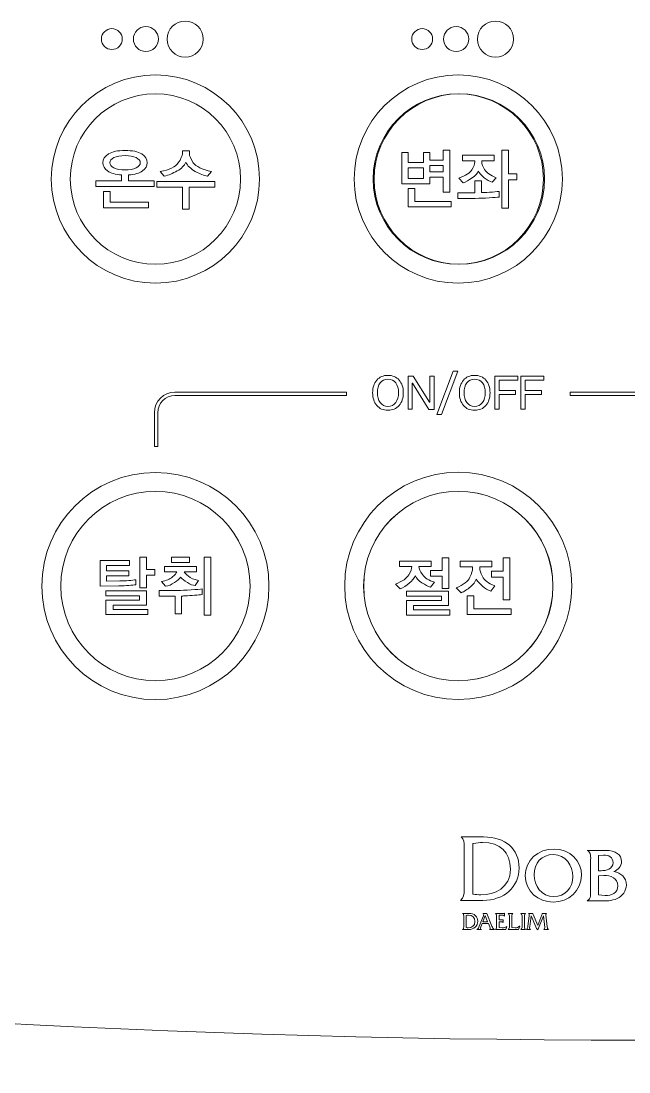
# Model space of a CAD drawing. Header units: millimetres. Extents: x -8699 to 14519, y -2727 to 7848.
# Drawn here: x 1441.8 to 1474, y -1086.7 to -1031.2 of the extents above; entities that cross this region are included whole.
import ezdxf

# ---------------------------------------------------------------- set-up
doc = ezdxf.new("R2010")
doc.units = ezdxf.units.MM
doc.layers.add('레이어 1', color=7, linetype='Continuous')

msp = doc.modelspace()

# ---------------------------------------------------------------- linework, layer by layer
at = {"layer": '레이어 1', "lineweight": 9}
for p, q in [((1448.113, -1061.143), (1448.113, -1059.522)), ((1448.113, -1059.522), (1448.462, -1059.522)), ((1448.462, -1059.522), (1448.462, -1060.183)), ((1449.772, -1059.812), (1449.772, -1059.533)), ((1449.772, -1059.533), (1450.725, -1059.533)), ((1450.725, -1059.812), (1449.772, -1059.812)), ((1450.725, -1059.533), (1450.725, -1059.812)), ((1451.508, -1062.596), (1451.508, -1059.522)), ((1451.508, -1059.522), (1451.857, -1059.522)), ((1451.857, -1059.522), (1451.857, -1062.596)), ((1464.086, -1060.241), (1464.086, -1059.556)), ((1464.086, -1059.556), (1464.436, -1059.556)), ((1464.436, -1059.556), (1464.436, -1061.18)), ((1467.299, -1060.268), (1467.299, -1059.556)), ((1467.299, -1059.556), (1467.649, -1059.556)), ((1467.649, -1059.556), (1467.649, -1061.78)), ((1448.462, -1060.183), (1448.902, -1060.183)), ((1448.902, -1060.183), (1448.902, -1060.476)), ((1463.468, -1060.53), (1463.468, -1060.241)), ((1463.468, -1060.241), (1464.086, -1060.241)), ((1466.681, -1060.579), (1466.681, -1060.268)), ((1466.681, -1060.268), (1467.299, -1060.268)), ((1448.462, -1060.476), (1448.462, -1061.143)), ((1448.902, -1060.476), (1448.462, -1060.476)), ((1464.086, -1060.53), (1463.468, -1060.53)), ((1464.086, -1061.18), (1464.086, -1060.53)), ((1467.299, -1060.579), (1466.681, -1060.579)), ((1467.299, -1061.78), (1467.299, -1060.579)), ((1446.311, -1061.576), (1446.311, -1061.307)), ((1446.311, -1061.307), (1448.462, -1061.307)), ((1448.462, -1061.143), (1448.113, -1061.143)), ((1448.462, -1061.307), (1448.462, -1062.068)), ((1462.197, -1061.595), (1462.197, -1061.316)), ((1462.197, -1061.316), (1464.421, -1061.316)), ((1464.436, -1061.18), (1464.086, -1061.18)), ((1464.421, -1061.316), (1464.421, -1062.088)), ((1448.089, -1061.576), (1446.311, -1061.576)), ((1446.318, -1062.561), (1446.318, -1061.806)), ((1446.318, -1061.806), (1448.089, -1061.806)), ((1448.089, -1061.806), (1448.089, -1061.576)), ((1464.037, -1061.595), (1462.197, -1061.595)), ((1462.197, -1062.594), (1462.197, -1061.822)), ((1462.197, -1061.822), (1464.037, -1061.822)), ((1464.037, -1061.822), (1464.037, -1061.595)), ((1465.41, -1062.559), (1465.41, -1061.578)), ((1465.41, -1061.578), (1465.759, -1061.578)), ((1465.759, -1061.578), (1465.759, -1062.266)), ((1467.649, -1061.78), (1467.299, -1061.78)), ((1448.535, -1062.561), (1446.318, -1062.561)), ((1448.462, -1062.068), (1446.691, -1062.068)), ((1446.691, -1062.068), (1446.691, -1062.296)), ((1446.691, -1062.296), (1448.535, -1062.296)), ((1448.535, -1062.296), (1448.535, -1062.561)), ((1464.421, -1062.088), (1462.574, -1062.088)), ((1462.574, -1062.088), (1462.574, -1062.318)), ((1462.574, -1062.318), (1464.491, -1062.318)), ((1464.491, -1062.318), (1464.491, -1062.594)), ((1467.722, -1062.559), (1465.41, -1062.559)), ((1465.759, -1062.266), (1467.722, -1062.266)), ((1467.722, -1062.266), (1467.722, -1062.559)), ((1451.857, -1062.596), (1451.508, -1062.596)), ((1464.491, -1062.594), (1462.197, -1062.594))]:
    msp.add_line(p, q, dxfattribs=at)
for points in [[(1464.142, -1038.55), (1464.142, -1038.023), (1464.491, -1038.023), (1464.491, -1040.254), (1464.142, -1040.254), (1464.142, -1039.458), (1463.437, -1039.458), (1463.437, -1039.811), (1461.942, -1039.811), (1461.942, -1038.159), (1462.291, -1038.159), (1462.291, -1038.676), (1463.091, -1038.676), (1463.091, -1038.159), (1463.437, -1038.159), (1463.437, -1038.55), (1464.142, -1038.55)], [(1467.579, -1038.023), (1467.579, -1039.283), (1468.032, -1039.283), (1468.032, -1039.591), (1467.579, -1039.591), (1467.579, -1041.096), (1467.229, -1041.096), (1467.229, -1038.023), (1467.579, -1038.023)], [(1463.091, -1038.969), (1462.291, -1038.969), (1462.291, -1039.517), (1463.091, -1039.517), (1463.091, -1038.969)], [(1464.142, -1039.175), (1464.142, -1038.833), (1463.437, -1038.833), (1463.437, -1039.175), (1464.142, -1039.175)], [(1450.721, -1039.986), (1450.721, -1041.138), (1450.358, -1041.138), (1450.358, -1039.986), (1449.002, -1039.986), (1449.002, -1039.692), (1452.076, -1039.692), (1452.076, -1039.986), (1450.721, -1039.986)], [(1446.188, -1041.068), (1446.188, -1040.216), (1446.537, -1040.216), (1446.537, -1040.775), (1448.559, -1040.775), (1448.559, -1041.068), (1446.188, -1041.068)], [(1462.291, -1041.026), (1462.291, -1040.048), (1462.64, -1040.048), (1462.64, -1040.733), (1464.558, -1040.733), (1464.558, -1041.026), (1462.291, -1041.026)], [(1464.051, -1051.994), (1463.807, -1051.994), (1464.666, -1049.705), (1464.91, -1049.705), (1464.051, -1051.994)], [(1463.379, -1051.72), (1462.517, -1050.332), (1462.502, -1050.337), (1462.502, -1051.713), (1462.278, -1051.713), (1462.278, -1049.964), (1462.544, -1049.964), (1463.409, -1051.349), (1463.423, -1051.345), (1463.423, -1049.967), (1463.651, -1049.967), (1463.651, -1051.72), (1463.379, -1051.72)], [(1467.084, -1050.172), (1467.084, -1050.73), (1467.952, -1050.732), (1467.952, -1050.942), (1467.084, -1050.942), (1467.084, -1051.713), (1466.859, -1051.713), (1466.859, -1049.967), (1468.071, -1049.967), (1468.071, -1050.172), (1467.084, -1050.172)], [(1468.466, -1050.172), (1468.466, -1050.73), (1469.335, -1050.732), (1469.335, -1050.942), (1468.466, -1050.942), (1468.466, -1051.713), (1468.242, -1051.713), (1468.242, -1049.967), (1469.454, -1049.967), (1469.454, -1050.172), (1468.466, -1050.172)], [(1466.484, -1078.784), (1466.228, -1078.784), (1466.357, -1078.456), (1466.484, -1078.784)]]:
    msp.add_lwpolyline(points, dxfattribs=at)
for points, knots in [([(1449.087, -1032.159), (1449.087, -1032.525), (1448.791, -1032.821), (1448.425, -1032.821), (1448.06, -1032.821), (1447.764, -1032.525), (1447.764, -1032.159), (1447.764, -1031.794), (1448.06, -1031.498), (1448.425, -1031.498), (1448.791, -1031.498), (1449.087, -1031.794), (1449.087, -1032.159)], [0, 0, 0, 0, 1, 1, 1, 2, 2, 2, 3, 3, 3, 4, 4, 4, 4]), ([(1451.458, -1032.159), (1451.458, -1032.686), (1451.031, -1033.112), (1450.505, -1033.112), (1449.979, -1033.112), (1449.552, -1032.686), (1449.552, -1032.159), (1449.552, -1031.633), (1449.979, -1031.207), (1450.505, -1031.207), (1451.031, -1031.207), (1451.458, -1031.633), (1451.458, -1032.159)], [0, 0, 0, 0, 1, 1, 1, 2, 2, 2, 3, 3, 3, 4, 4, 4, 4]), ([(1465.483, -1032.159), (1465.483, -1032.525), (1465.187, -1032.821), (1464.821, -1032.821), (1464.456, -1032.821), (1464.16, -1032.525), (1464.16, -1032.159), (1464.16, -1031.794), (1464.456, -1031.498), (1464.821, -1031.498), (1465.187, -1031.498), (1465.483, -1031.794), (1465.483, -1032.159)], [0, 0, 0, 0, 1, 1, 1, 2, 2, 2, 3, 3, 3, 4, 4, 4, 4]), ([(1467.854, -1032.159), (1467.854, -1032.686), (1467.427, -1033.112), (1466.901, -1033.112), (1466.375, -1033.112), (1465.948, -1032.686), (1465.948, -1032.159), (1465.948, -1031.633), (1466.375, -1031.207), (1466.901, -1031.207), (1467.427, -1031.207), (1467.854, -1031.633), (1467.854, -1032.159)], [0, 0, 0, 0, 1, 1, 1, 2, 2, 2, 3, 3, 3, 4, 4, 4, 4]), ([(1447.179, -1032.159), (1447.179, -1032.464), (1446.932, -1032.711), (1446.628, -1032.711), (1446.323, -1032.711), (1446.077, -1032.464), (1446.077, -1032.159), (1446.077, -1031.855), (1446.323, -1031.608), (1446.628, -1031.608), (1446.932, -1031.608), (1447.179, -1031.855), (1447.179, -1032.159)], [0, 0, 0, 0, 1, 1, 1, 2, 2, 2, 3, 3, 3, 4, 4, 4, 4]), ([(1463.576, -1032.159), (1463.576, -1032.464), (1463.328, -1032.711), (1463.024, -1032.711), (1462.72, -1032.711), (1462.473, -1032.464), (1462.473, -1032.159), (1462.473, -1031.855), (1462.72, -1031.608), (1463.024, -1031.608), (1463.328, -1031.608), (1463.576, -1031.855), (1463.576, -1032.159)], [0, 0, 0, 0, 1, 1, 1, 2, 2, 2, 3, 3, 3, 4, 4, 4, 4]), ([(1448.931, -1045.054), (1451.968, -1045.054), (1454.43, -1042.591), (1454.43, -1039.554), (1454.43, -1036.516), (1451.968, -1034.053), (1448.931, -1034.053), (1445.893, -1034.053), (1443.43, -1036.516), (1443.43, -1039.554), (1443.43, -1042.591), (1445.893, -1045.054), (1448.931, -1045.054)], [0, 0, 0, 0, 1, 1, 1, 2, 2, 2, 3, 3, 3, 4, 4, 4, 4]), ([(1464.93, -1045.054), (1467.968, -1045.054), (1470.431, -1042.591), (1470.431, -1039.554), (1470.431, -1036.516), (1467.968, -1034.053), (1464.93, -1034.053), (1461.894, -1034.053), (1459.431, -1036.516), (1459.431, -1039.554), (1459.431, -1042.591), (1461.894, -1045.054), (1464.93, -1045.054)], [0, 0, 0, 0, 1, 1, 1, 2, 2, 2, 3, 3, 3, 4, 4, 4, 4]), ([(1445.789, -1039.944), (1445.789, -1039.944), (1445.789, -1039.647), (1445.789, -1039.647), (1445.789, -1039.647), (1447.144, -1039.647), (1447.144, -1039.647), (1447.144, -1039.647), (1447.144, -1039.333), (1447.144, -1039.333), (1446.814, -1039.314), (1446.567, -1039.245), (1446.402, -1039.127), (1446.238, -1039.007), (1446.156, -1038.862), (1446.156, -1038.69), (1446.156, -1038.504), (1446.255, -1038.349), (1446.453, -1038.227), (1446.651, -1038.105), (1446.942, -1038.044), (1447.326, -1038.044), (1447.715, -1038.044), (1448.008, -1038.105), (1448.204, -1038.227), (1448.401, -1038.349), (1448.499, -1038.504), (1448.499, -1038.69), (1448.499, -1038.862), (1448.417, -1039.007), (1448.251, -1039.127), (1448.086, -1039.245), (1447.837, -1039.314), (1447.504, -1039.333), (1447.504, -1039.333), (1447.504, -1039.647), (1447.504, -1039.647), (1447.504, -1039.647), (1448.863, -1039.647), (1448.863, -1039.647), (1448.863, -1039.647), (1448.863, -1039.944), (1448.863, -1039.944), (1448.863, -1039.944), (1445.789, -1039.944), (1445.789, -1039.944)], [0, 0, 0, 0, 1, 1, 1, 2, 2, 2, 3, 3, 3, 4, 4, 4, 5, 5, 5, 6, 6, 6, 7, 7, 7, 8, 8, 8, 9, 9, 9, 10, 10, 10, 11, 11, 11, 12, 12, 12, 13, 13, 13, 14, 14, 14, 15, 15, 15, 15]), ([(1450.078, -1039.128), (1449.852, -1039.255), (1449.624, -1039.346), (1449.394, -1039.399), (1449.394, -1039.399), (1449.181, -1039.158), (1449.181, -1039.158), (1449.667, -1039.067), (1449.984, -1038.916), (1450.132, -1038.704), (1450.28, -1038.492), (1450.354, -1038.331), (1450.354, -1038.222), (1450.354, -1038.222), (1450.354, -1038.065), (1450.354, -1038.065), (1450.354, -1038.065), (1450.724, -1038.065), (1450.724, -1038.065), (1450.724, -1038.065), (1450.724, -1038.222), (1450.724, -1038.222), (1450.724, -1038.331), (1450.793, -1038.488), (1450.932, -1038.69), (1451.07, -1038.892), (1451.392, -1039.049), (1451.898, -1039.158), (1451.898, -1039.158), (1451.685, -1039.399), (1451.685, -1039.399), (1451.498, -1039.376), (1451.282, -1039.294), (1451.037, -1039.155), (1450.791, -1039.015), (1450.624, -1038.852), (1450.535, -1038.666), (1450.456, -1038.847), (1450.304, -1039.001), (1450.078, -1039.128)], [0, 0, 0, 0, 1, 1, 1, 2, 2, 2, 3, 3, 3, 4, 4, 4, 5, 5, 5, 6, 6, 6, 7, 7, 7, 8, 8, 8, 9, 9, 9, 10, 10, 10, 11, 11, 11, 12, 12, 12, 13, 13, 13, 13]), ([(1447.911, -1038.423), (1447.765, -1038.352), (1447.57, -1038.316), (1447.326, -1038.316), (1447.081, -1038.316), (1446.886, -1038.352), (1446.739, -1038.424), (1446.593, -1038.497), (1446.519, -1038.586), (1446.519, -1038.69), (1446.519, -1038.799), (1446.593, -1038.891), (1446.739, -1038.965), (1446.886, -1039.038), (1447.081, -1039.074), (1447.326, -1039.074), (1447.568, -1039.074), (1447.763, -1039.038), (1447.909, -1038.965), (1448.056, -1038.891), (1448.129, -1038.801), (1448.129, -1038.693), (1448.129, -1038.584), (1448.057, -1038.493), (1447.911, -1038.423)], [0, 0, 0, 0, 1, 1, 1, 2, 2, 2, 3, 3, 3, 4, 4, 4, 5, 5, 5, 6, 6, 6, 7, 7, 7, 8, 8, 8, 8]), ([(1466.73, -1039.727), (1466.595, -1039.687), (1466.45, -1039.606), (1466.295, -1039.482), (1466.14, -1039.359), (1466.036, -1039.243), (1465.982, -1039.133), (1465.947, -1039.247), (1465.841, -1039.368), (1465.663, -1039.494), (1465.485, -1039.622), (1465.329, -1039.708), (1465.196, -1039.755), (1465.196, -1039.755), (1464.963, -1039.51), (1464.963, -1039.51), (1465.319, -1039.373), (1465.548, -1039.225), (1465.649, -1039.065), (1465.75, -1038.906), (1465.801, -1038.767), (1465.801, -1038.648), (1465.801, -1038.648), (1465.801, -1038.592), (1465.801, -1038.592), (1465.801, -1038.592), (1465.148, -1038.592), (1465.148, -1038.592), (1465.148, -1038.592), (1465.148, -1038.298), (1465.148, -1038.298), (1465.148, -1038.298), (1466.821, -1038.298), (1466.821, -1038.298), (1466.821, -1038.298), (1466.821, -1038.592), (1466.821, -1038.592), (1466.821, -1038.592), (1466.171, -1038.592), (1466.171, -1038.592), (1466.171, -1038.592), (1466.171, -1038.648), (1466.171, -1038.648), (1466.171, -1038.757), (1466.222, -1038.893), (1466.323, -1039.055), (1466.424, -1039.216), (1466.626, -1039.359), (1466.929, -1039.482), (1466.929, -1039.482), (1466.73, -1039.727), (1466.73, -1039.727)], [0, 0, 0, 0, 1, 1, 1, 2, 2, 2, 3, 3, 3, 4, 4, 4, 5, 5, 5, 6, 6, 6, 7, 7, 7, 8, 8, 8, 9, 9, 9, 10, 10, 10, 11, 11, 11, 12, 12, 12, 13, 13, 13, 14, 14, 14, 15, 15, 15, 16, 16, 16, 17, 17, 17, 17]), ([(1466.561, -1040.546), (1466.315, -1040.564), (1466.072, -1040.574), (1465.832, -1040.576), (1465.832, -1040.576), (1464.917, -1040.579), (1464.917, -1040.579), (1464.917, -1040.579), (1464.917, -1040.279), (1464.917, -1040.279), (1464.917, -1040.279), (1465.808, -1040.279), (1465.808, -1040.279), (1465.808, -1040.279), (1465.808, -1039.657), (1465.808, -1039.657), (1465.808, -1039.657), (1466.164, -1039.657), (1466.164, -1039.657), (1466.164, -1039.657), (1466.164, -1040.272), (1466.164, -1040.272), (1466.232, -1040.272), (1466.37, -1040.265), (1466.581, -1040.251), (1466.792, -1040.237), (1466.962, -1040.222), (1467.09, -1040.206), (1467.09, -1040.206), (1467.09, -1040.503), (1467.09, -1040.503), (1466.982, -1040.514), (1466.806, -1040.529), (1466.561, -1040.546)], [0, 0, 0, 0, 1, 1, 1, 2, 2, 2, 3, 3, 3, 4, 4, 4, 5, 5, 5, 6, 6, 6, 7, 7, 7, 8, 8, 8, 9, 9, 9, 10, 10, 10, 11, 11, 11, 11]), ([(1461.808, -1050.175), (1461.955, -1050.342), (1462.028, -1050.564), (1462.028, -1050.839), (1462.028, -1051.12), (1461.955, -1051.345), (1461.808, -1051.514), (1461.662, -1051.683), (1461.465, -1051.767), (1461.216, -1051.767), (1460.967, -1051.767), (1460.771, -1051.683), (1460.625, -1051.514), (1460.481, -1051.345), (1460.408, -1051.12), (1460.408, -1050.839), (1460.408, -1050.564), (1460.481, -1050.342), (1460.625, -1050.175), (1460.771, -1050.008), (1460.967, -1049.925), (1461.216, -1049.925), (1461.465, -1049.925), (1461.662, -1050.008), (1461.808, -1050.175)], [0, 0, 0, 0, 1, 1, 1, 2, 2, 2, 3, 3, 3, 4, 4, 4, 5, 5, 5, 6, 6, 6, 7, 7, 7, 8, 8, 8, 8]), ([(1461.629, -1051.363), (1461.728, -1051.231), (1461.779, -1051.056), (1461.779, -1050.839), (1461.779, -1050.626), (1461.728, -1050.455), (1461.629, -1050.325), (1461.528, -1050.195), (1461.39, -1050.13), (1461.216, -1050.13), (1461.039, -1050.13), (1460.902, -1050.195), (1460.804, -1050.325), (1460.705, -1050.455), (1460.656, -1050.626), (1460.656, -1050.839), (1460.656, -1051.056), (1460.705, -1051.231), (1460.804, -1051.363), (1460.902, -1051.496), (1461.039, -1051.562), (1461.216, -1051.562), (1461.39, -1051.562), (1461.528, -1051.496), (1461.629, -1051.363)], [0, 0, 0, 0, 1, 1, 1, 2, 2, 2, 3, 3, 3, 4, 4, 4, 5, 5, 5, 6, 6, 6, 7, 7, 7, 8, 8, 8, 8]), ([(1466.39, -1050.175), (1466.536, -1050.342), (1466.609, -1050.564), (1466.609, -1050.839), (1466.609, -1051.12), (1466.536, -1051.345), (1466.39, -1051.514), (1466.243, -1051.683), (1466.045, -1051.767), (1465.797, -1051.767), (1465.548, -1051.767), (1465.351, -1051.683), (1465.207, -1051.514), (1465.062, -1051.345), (1464.99, -1051.12), (1464.99, -1050.839), (1464.99, -1050.564), (1465.062, -1050.342), (1465.207, -1050.175), (1465.351, -1050.008), (1465.548, -1049.925), (1465.797, -1049.925), (1466.045, -1049.925), (1466.243, -1050.008), (1466.39, -1050.175)], [0, 0, 0, 0, 1, 1, 1, 2, 2, 2, 3, 3, 3, 4, 4, 4, 5, 5, 5, 6, 6, 6, 7, 7, 7, 8, 8, 8, 8]), ([(1466.209, -1051.363), (1466.31, -1051.231), (1466.36, -1051.056), (1466.36, -1050.839), (1466.36, -1050.626), (1466.31, -1050.455), (1466.209, -1050.325), (1466.109, -1050.195), (1465.971, -1050.13), (1465.797, -1050.13), (1465.621, -1050.13), (1465.483, -1050.195), (1465.384, -1050.325), (1465.286, -1050.455), (1465.236, -1050.626), (1465.236, -1050.839), (1465.236, -1051.056), (1465.286, -1051.231), (1465.384, -1051.363), (1465.483, -1051.496), (1465.621, -1051.562), (1465.797, -1051.562), (1465.971, -1051.562), (1466.109, -1051.496), (1466.209, -1051.363)], [0, 0, 0, 0, 1, 1, 1, 2, 2, 2, 3, 3, 3, 4, 4, 4, 5, 5, 5, 6, 6, 6, 7, 7, 7, 8, 8, 8, 8]), ([(1449.961, -1050.81), (1449.361, -1050.81), (1448.873, -1051.298), (1448.873, -1051.899), (1448.873, -1051.899), (1448.873, -1053.677), (1448.873, -1053.677), (1448.873, -1053.677), (1449.049, -1053.677), (1449.049, -1053.677), (1449.049, -1053.677), (1449.049, -1051.899), (1449.049, -1051.899), (1449.049, -1051.396), (1449.458, -1050.987), (1449.961, -1050.987), (1449.961, -1050.987), (1459.022, -1050.987), (1459.022, -1050.987), (1459.022, -1050.987), (1459.022, -1050.81), (1459.022, -1050.81), (1459.022, -1050.81), (1449.961, -1050.81), (1449.961, -1050.81)], [0, 0, 0, 0, 1, 1, 1, 2, 2, 2, 3, 3, 3, 4, 4, 4, 5, 5, 5, 6, 6, 6, 7, 7, 7, 8, 8, 8, 8]), ([(1479.901, -1050.81), (1479.901, -1050.81), (1470.839, -1050.81), (1470.839, -1050.81), (1470.839, -1050.81), (1470.839, -1050.987), (1470.839, -1050.987), (1470.839, -1050.987), (1479.901, -1050.987), (1479.901, -1050.987), (1480.404, -1050.987), (1480.812, -1051.396), (1480.812, -1051.899), (1480.812, -1051.899), (1480.812, -1053.677), (1480.812, -1053.677), (1480.812, -1053.677), (1480.989, -1053.677), (1480.989, -1053.677), (1480.989, -1053.677), (1480.989, -1051.899), (1480.989, -1051.899), (1480.989, -1051.298), (1480.501, -1050.81), (1479.901, -1050.81)], [0, 0, 0, 0, 1, 1, 1, 2, 2, 2, 3, 3, 3, 4, 4, 4, 5, 5, 5, 6, 6, 6, 7, 7, 7, 8, 8, 8, 8]), ([(1448.931, -1055.053), (1445.616, -1055.053), (1442.931, -1057.74), (1442.931, -1061.054), (1442.931, -1064.367), (1445.616, -1067.054), (1448.931, -1067.054), (1452.245, -1067.054), (1454.931, -1064.367), (1454.931, -1061.054), (1454.931, -1057.74), (1452.245, -1055.053), (1448.931, -1055.053)], [0, 0, 0, 0, 1, 1, 1, 2, 2, 2, 3, 3, 3, 4, 4, 4, 4]), ([(1464.93, -1055.044), (1461.617, -1055.044), (1458.93, -1057.73), (1458.93, -1061.045), (1458.93, -1064.358), (1461.617, -1067.045), (1464.93, -1067.045), (1468.245, -1067.045), (1470.931, -1064.358), (1470.931, -1061.045), (1470.931, -1057.73), (1468.245, -1055.044), (1464.93, -1055.044)], [0, 0, 0, 0, 1, 1, 1, 2, 2, 2, 3, 3, 3, 4, 4, 4, 4]), ([(1463.461, -1061.12), (1463.34, -1061.074), (1463.191, -1060.993), (1463.012, -1060.878), (1462.834, -1060.763), (1462.718, -1060.644), (1462.665, -1060.523)], [0, 0, 0, 0, 1, 1, 1, 2, 2, 2, 2]), ([(1465.245, -1074.909), (1465.246, -1074.88), (1465.246, -1074.849), (1465.246, -1074.818), (1465.246, -1074.625), (1465.227, -1074.406), (1465.079, -1074.306)], [8, 8, 8, 8, 9, 9, 9, 10, 10, 10, 10]), ([(1465.724, -1077.326), (1465.849, -1077.351), (1465.981, -1077.363), (1466.126, -1077.363), (1466.845, -1077.363), (1467.685, -1077.01), (1467.685, -1076.013), (1467.685, -1075.102), (1467.163, -1074.599), (1466.218, -1074.599), (1466.06, -1074.599), (1465.898, -1074.619), (1465.723, -1074.659)], [3, 3, 3, 3, 4, 4, 4, 5, 5, 5, 6, 6, 6, 7, 7, 7, 7]), ([(1466.257, -1074.306), (1467.422, -1074.306), (1468.145, -1074.936), (1468.145, -1075.95), (1468.145, -1076.955), (1467.358, -1077.658), (1466.231, -1077.658)], [0, 0, 0, 0, 1, 1, 1, 2, 2, 2, 2]), ([(1469.993, -1074.947), (1469.14, -1074.927), (1468.471, -1075.572), (1468.471, -1076.343), (1468.471, -1077.175), (1469.149, -1077.751), (1469.952, -1077.751), (1470.76, -1077.751), (1471.446, -1077.151), (1471.446, -1076.323), (1471.446, -1075.592), (1470.845, -1074.942), (1469.993, -1074.947)], [0, 0, 0, 0, 1, 1, 1, 2, 2, 2, 3, 3, 3, 4, 4, 4, 4]), ([(1469.964, -1075.239), (1470.605, -1075.239), (1470.983, -1075.811), (1470.983, -1076.404), (1470.983, -1077.008), (1470.59, -1077.459), (1469.973, -1077.459), (1469.335, -1077.459), (1468.934, -1076.874), (1468.934, -1076.306), (1468.934, -1075.693), (1469.335, -1075.239), (1469.964, -1075.239)], [0, 0, 0, 0, 1, 1, 1, 2, 2, 2, 3, 3, 3, 4, 4, 4, 4]), ([(1472.612, -1075.267), (1472.856, -1075.244), (1473.115, -1075.39), (1473.115, -1075.669), (1473.115, -1076.002), (1472.738, -1076.091), (1472.474, -1076.091)], [2, 2, 2, 2, 3, 3, 3, 4, 4, 4, 4]), ([(1473.152, -1076.132), (1473.383, -1076.03), (1473.558, -1075.876), (1473.558, -1075.605), (1473.558, -1075.244), (1473.245, -1075.016), (1472.709, -1075.016)], [6, 6, 6, 6, 7, 7, 7, 8, 8, 8, 8]), ([(1472.624, -1076.343), (1472.982, -1076.323), (1473.363, -1076.493), (1473.363, -1076.887), (1473.363, -1077.272), (1473.026, -1077.426), (1472.693, -1077.394)], [2, 2, 2, 2, 3, 3, 3, 4, 4, 4, 4]), ([(1473.326, -1077.56), (1473.599, -1077.431), (1473.813, -1077.162), (1473.813, -1076.85), (1473.813, -1076.452), (1473.517, -1076.209), (1473.152, -1076.132)], [4, 4, 4, 4, 5, 5, 5, 6, 6, 6, 6]), ([(1465.05, -1077.658), (1465.225, -1077.512), (1465.245, -1077.325), (1465.245, -1077.111), (1465.245, -1077.084), (1465.245, -1077.056), (1465.245, -1077.03)], [3, 3, 3, 3, 4, 4, 4, 5, 5, 5, 5]), ([(1465.22, -1079.013), (1465.22, -1079.09), (1465.229, -1079.152), (1465.163, -1079.196), (1465.163, -1079.196), (1465.163, -1079.2), (1465.163, -1079.2), (1465.163, -1079.2), (1465.475, -1079.2), (1465.475, -1079.2), (1465.766, -1079.2), (1465.962, -1079.021), (1465.962, -1078.765), (1465.962, -1078.507), (1465.778, -1078.346), (1465.482, -1078.346), (1465.482, -1078.346), (1465.163, -1078.346), (1465.163, -1078.346), (1465.163, -1078.346), (1465.163, -1078.35), (1465.163, -1078.35), (1465.229, -1078.369), (1465.22, -1078.463), (1465.22, -1078.523), (1465.22, -1078.523), (1465.22, -1079.013), (1465.22, -1079.013)], [0, 0, 0, 0, 1, 1, 1, 2, 2, 2, 3, 3, 3, 4, 4, 4, 5, 5, 5, 6, 6, 6, 7, 7, 7, 8, 8, 8, 9, 9, 9, 9]), ([(1465.353, -1078.454), (1465.392, -1078.445), (1465.431, -1078.439), (1465.47, -1078.439), (1465.687, -1078.439), (1465.814, -1078.554), (1465.814, -1078.781), (1465.814, -1079.006), (1465.642, -1079.107), (1465.448, -1079.107), (1465.415, -1079.107), (1465.384, -1079.104), (1465.353, -1079.098), (1465.353, -1079.098), (1465.353, -1078.454), (1465.353, -1078.454)], [0, 0, 0, 0, 1, 1, 1, 2, 2, 2, 3, 3, 3, 4, 4, 4, 5, 5, 5, 5]), ([(1466.522, -1078.88), (1466.522, -1078.88), (1466.592, -1079.063), (1466.592, -1079.063), (1466.627, -1079.154), (1466.638, -1079.168), (1466.574, -1079.196), (1466.574, -1079.196), (1466.574, -1079.2), (1466.574, -1079.2), (1466.574, -1079.2), (1466.84, -1079.2), (1466.84, -1079.2), (1466.84, -1079.2), (1466.84, -1079.196), (1466.84, -1079.196), (1466.766, -1079.159), (1466.742, -1079.086), (1466.713, -1079.012), (1466.713, -1079.012), (1466.443, -1078.346), (1466.443, -1078.346), (1466.443, -1078.346), (1466.237, -1078.346), (1466.237, -1078.346), (1466.237, -1078.346), (1466.237, -1078.35), (1466.237, -1078.35), (1466.299, -1078.369), (1466.275, -1078.423), (1466.257, -1078.47), (1466.257, -1078.47), (1466.04, -1079.012), (1466.04, -1079.012), (1466.011, -1079.086), (1465.989, -1079.159), (1465.914, -1079.196), (1465.914, -1079.196), (1466.007, -1079.2), (1466.007, -1079.2), (1466.007, -1079.2), (1466.153, -1079.2), (1466.153, -1079.2), (1466.153, -1079.2), (1466.153, -1079.196), (1466.153, -1079.196), (1466.091, -1079.173), (1466.1, -1079.135), (1466.126, -1079.063), (1466.126, -1079.063), (1466.194, -1078.88), (1466.194, -1078.88), (1466.194, -1078.88), (1466.522, -1078.88), (1466.522, -1078.88)], [0, 0, 0, 0, 1, 1, 1, 2, 2, 2, 3, 3, 3, 4, 4, 4, 5, 5, 5, 6, 6, 6, 7, 7, 7, 8, 8, 8, 9, 9, 9, 10, 10, 10, 11, 11, 11, 12, 12, 12, 13, 13, 13, 14, 14, 14, 15, 15, 15, 16, 16, 16, 17, 17, 17, 18, 18, 18, 18]), ([(1467.088, -1079.091), (1467.088, -1079.091), (1467.253, -1079.107), (1467.253, -1079.107), (1467.338, -1079.114), (1467.429, -1079.087), (1467.493, -1079.03), (1467.493, -1079.03), (1467.497, -1079.03), (1467.497, -1079.03), (1467.497, -1079.03), (1467.439, -1079.2), (1467.439, -1079.2), (1467.439, -1079.2), (1466.897, -1079.2), (1466.897, -1079.2), (1466.897, -1079.2), (1466.897, -1079.196), (1466.897, -1079.196), (1466.963, -1079.173), (1466.955, -1079.077), (1466.955, -1079.018), (1466.955, -1079.018), (1466.955, -1078.529), (1466.955, -1078.529), (1466.955, -1078.469), (1466.963, -1078.374), (1466.897, -1078.35), (1466.897, -1078.35), (1466.897, -1078.346), (1466.897, -1078.346), (1466.897, -1078.346), (1467.313, -1078.346), (1467.313, -1078.346), (1467.335, -1078.346), (1467.357, -1078.348), (1467.374, -1078.339), (1467.374, -1078.339), (1467.378, -1078.339), (1467.378, -1078.339), (1467.378, -1078.339), (1467.378, -1078.491), (1467.378, -1078.491), (1467.378, -1078.491), (1467.374, -1078.491), (1467.374, -1078.491), (1467.334, -1078.445), (1467.28, -1078.439), (1467.221, -1078.439), (1467.175, -1078.439), (1467.13, -1078.441), (1467.088, -1078.448), (1467.088, -1078.448), (1467.088, -1078.69), (1467.088, -1078.69), (1467.088, -1078.69), (1467.243, -1078.69), (1467.243, -1078.69), (1467.263, -1078.69), (1467.285, -1078.69), (1467.3, -1078.682), (1467.3, -1078.682), (1467.304, -1078.682), (1467.304, -1078.682), (1467.304, -1078.682), (1467.304, -1078.82), (1467.304, -1078.82), (1467.304, -1078.82), (1467.3, -1078.82), (1467.3, -1078.82), (1467.279, -1078.782), (1467.225, -1078.784), (1467.184, -1078.784), (1467.184, -1078.784), (1467.088, -1078.784), (1467.088, -1078.784), (1467.088, -1078.784), (1467.088, -1079.091), (1467.088, -1079.091)], [0, 0, 0, 0, 1, 1, 1, 2, 2, 2, 3, 3, 3, 4, 4, 4, 5, 5, 5, 6, 6, 6, 7, 7, 7, 8, 8, 8, 9, 9, 9, 10, 10, 10, 11, 11, 11, 12, 12, 12, 13, 13, 13, 14, 14, 14, 15, 15, 15, 16, 16, 16, 17, 17, 17, 18, 18, 18, 19, 19, 19, 20, 20, 20, 21, 21, 21, 22, 22, 22, 23, 23, 23, 24, 24, 24, 25, 25, 25, 26, 26, 26, 26]), ([(1467.941, -1079.107), (1468.03, -1079.112), (1468.107, -1079.082), (1468.171, -1079.028), (1468.171, -1079.028), (1468.176, -1079.028), (1468.176, -1079.028), (1468.176, -1079.028), (1468.107, -1079.2), (1468.107, -1079.2), (1468.107, -1079.2), (1467.574, -1079.2), (1467.574, -1079.2), (1467.574, -1079.2), (1467.574, -1079.196), (1467.574, -1079.196), (1467.64, -1079.173), (1467.633, -1079.077), (1467.633, -1079.018), (1467.633, -1079.018), (1467.633, -1078.529), (1467.633, -1078.529), (1467.633, -1078.469), (1467.64, -1078.374), (1467.574, -1078.35), (1467.574, -1078.35), (1467.574, -1078.346), (1467.574, -1078.346), (1467.574, -1078.346), (1467.822, -1078.346), (1467.822, -1078.346), (1467.822, -1078.346), (1467.822, -1078.35), (1467.822, -1078.35), (1467.756, -1078.374), (1467.765, -1078.47), (1467.765, -1078.529), (1467.765, -1078.529), (1467.765, -1079.095), (1467.765, -1079.095), (1467.765, -1079.095), (1467.941, -1079.107), (1467.941, -1079.107)], [0, 0, 0, 0, 1, 1, 1, 2, 2, 2, 3, 3, 3, 4, 4, 4, 5, 5, 5, 6, 6, 6, 7, 7, 7, 8, 8, 8, 9, 9, 9, 10, 10, 10, 11, 11, 11, 12, 12, 12, 13, 13, 13, 14, 14, 14, 14]), ([(1468.299, -1078.529), (1468.299, -1078.469), (1468.308, -1078.374), (1468.242, -1078.35), (1468.242, -1078.35), (1468.242, -1078.346), (1468.242, -1078.346), (1468.242, -1078.346), (1468.488, -1078.346), (1468.488, -1078.346), (1468.488, -1078.346), (1468.488, -1078.35), (1468.488, -1078.35), (1468.424, -1078.374), (1468.431, -1078.47), (1468.431, -1078.529), (1468.431, -1078.529), (1468.431, -1079.018), (1468.431, -1079.018), (1468.431, -1079.077), (1468.424, -1079.172), (1468.488, -1079.196), (1468.488, -1079.196), (1468.488, -1079.2), (1468.488, -1079.2), (1468.488, -1079.2), (1468.242, -1079.2), (1468.242, -1079.2), (1468.242, -1079.2), (1468.242, -1079.196), (1468.242, -1079.196), (1468.307, -1079.173), (1468.299, -1079.077), (1468.299, -1079.018), (1468.299, -1079.018), (1468.299, -1078.529), (1468.299, -1078.529)], [0, 0, 0, 0, 1, 1, 1, 2, 2, 2, 3, 3, 3, 4, 4, 4, 5, 5, 5, 6, 6, 6, 7, 7, 7, 8, 8, 8, 9, 9, 9, 10, 10, 10, 11, 11, 11, 12, 12, 12, 12]), ([(1469.346, -1078.427), (1469.356, -1078.4), (1469.366, -1078.374), (1469.366, -1078.347), (1469.366, -1078.347), (1469.366, -1078.346), (1469.366, -1078.346), (1469.366, -1078.346), (1469.59, -1078.346), (1469.59, -1078.346), (1469.59, -1078.346), (1469.59, -1078.35), (1469.59, -1078.35), (1469.558, -1078.359), (1469.55, -1078.397), (1469.55, -1078.426), (1469.55, -1078.426), (1469.636, -1079.064), (1469.636, -1079.064), (1469.643, -1079.125), (1469.65, -1079.16), (1469.702, -1079.196), (1469.702, -1079.196), (1469.702, -1079.2), (1469.702, -1079.2), (1469.702, -1079.2), (1469.451, -1079.2), (1469.451, -1079.2), (1469.451, -1079.2), (1469.451, -1079.196), (1469.451, -1079.196), (1469.496, -1079.182), (1469.504, -1079.143), (1469.504, -1079.099), (1469.504, -1079.099), (1469.43, -1078.473), (1469.43, -1078.473), (1469.43, -1078.473), (1469.139, -1079.217), (1469.139, -1079.217), (1469.074, -1079.168), (1469.056, -1079.133), (1469.024, -1079.06), (1469.024, -1079.06), (1468.778, -1078.474), (1468.778, -1078.474), (1468.778, -1078.474), (1468.704, -1079.032), (1468.704, -1079.032), (1468.694, -1079.112), (1468.685, -1079.169), (1468.745, -1079.196), (1468.745, -1079.196), (1468.745, -1079.2), (1468.745, -1079.2), (1468.745, -1079.2), (1468.534, -1079.2), (1468.534, -1079.2), (1468.534, -1079.2), (1468.534, -1079.196), (1468.534, -1079.196), (1468.588, -1079.148), (1468.596, -1079.084), (1468.607, -1079.015), (1468.607, -1079.015), (1468.681, -1078.47), (1468.681, -1078.47), (1468.685, -1078.434), (1468.7, -1078.382), (1468.641, -1078.35), (1468.641, -1078.35), (1468.641, -1078.346), (1468.641, -1078.346), (1468.641, -1078.346), (1468.868, -1078.346), (1468.868, -1078.346), (1468.868, -1078.346), (1468.868, -1078.347), (1468.868, -1078.347), (1468.868, -1078.368), (1468.878, -1078.388), (1468.886, -1078.405), (1468.886, -1078.405), (1469.13, -1078.978), (1469.13, -1078.978), (1469.13, -1078.978), (1469.346, -1078.427), (1469.346, -1078.427)], [0, 0, 0, 0, 1, 1, 1, 2, 2, 2, 3, 3, 3, 4, 4, 4, 5, 5, 5, 6, 6, 6, 7, 7, 7, 8, 8, 8, 9, 9, 9, 10, 10, 10, 11, 11, 11, 12, 12, 12, 13, 13, 13, 14, 14, 14, 15, 15, 15, 16, 16, 16, 17, 17, 17, 18, 18, 18, 19, 19, 19, 20, 20, 20, 21, 21, 21, 22, 22, 22, 23, 23, 23, 24, 24, 24, 25, 25, 25, 26, 26, 26, 27, 27, 27, 28, 28, 28, 29, 29, 29, 29])]:
    msp.add_open_spline(points, degree=3, knots=knots, dxfattribs=at)
at = {"layer": '레이어 1', "lineweight": 18}
for points in [[(1448.931, -1044.054), (1451.416, -1044.054), (1453.431, -1042.039), (1453.431, -1039.554), (1453.431, -1037.068), (1451.416, -1035.054), (1448.931, -1035.054), (1446.445, -1035.054), (1444.431, -1037.068), (1444.431, -1039.554), (1444.431, -1042.039), (1446.445, -1044.054), (1448.931, -1044.054)], [(1448.931, -1044.054), (1451.416, -1044.054), (1453.431, -1042.039), (1453.431, -1039.554), (1453.431, -1037.068), (1451.416, -1035.054), (1448.931, -1035.054), (1446.445, -1035.054), (1444.431, -1037.068), (1444.431, -1039.554), (1444.431, -1042.039), (1446.445, -1044.054), (1448.931, -1044.054)], [(1464.93, -1044.054), (1467.416, -1044.054), (1469.43, -1042.039), (1469.43, -1039.554), (1469.43, -1037.068), (1467.416, -1035.054), (1464.93, -1035.054), (1462.445, -1035.054), (1460.43, -1037.068), (1460.43, -1039.554), (1460.43, -1042.039), (1462.445, -1044.054), (1464.93, -1044.054)], [(1464.988, -1044.054), (1467.473, -1044.054), (1469.488, -1042.039), (1469.488, -1039.554), (1469.488, -1037.068), (1467.473, -1035.054), (1464.988, -1035.054), (1462.503, -1035.054), (1460.488, -1037.068), (1460.488, -1039.554), (1460.488, -1042.039), (1462.503, -1044.054), (1464.988, -1044.054)], [(1448.931, -1056.054), (1446.169, -1056.054), (1443.93, -1058.292), (1443.93, -1061.054), (1443.93, -1063.815), (1446.169, -1066.053), (1448.931, -1066.053), (1451.692, -1066.053), (1453.93, -1063.815), (1453.93, -1061.054), (1453.93, -1058.292), (1451.692, -1056.054), (1448.931, -1056.054)], [(1448.93, -1056.054), (1446.168, -1056.054), (1443.93, -1058.292), (1443.93, -1061.054), (1443.93, -1063.815), (1446.168, -1066.053), (1448.93, -1066.053), (1451.692, -1066.053), (1453.93, -1063.815), (1453.93, -1061.054), (1453.93, -1058.292), (1451.692, -1056.054), (1448.93, -1056.054)], [(1464.93, -1056.054), (1462.169, -1056.054), (1459.93, -1058.292), (1459.93, -1061.054), (1459.93, -1063.815), (1462.169, -1066.053), (1464.93, -1066.053), (1467.692, -1066.053), (1469.931, -1063.815), (1469.931, -1061.054), (1469.931, -1058.292), (1467.692, -1056.054), (1464.93, -1056.054)], [(1464.934, -1056.054), (1462.173, -1056.054), (1459.934, -1058.292), (1459.934, -1061.054), (1459.934, -1063.815), (1462.173, -1066.053), (1464.934, -1066.053), (1467.695, -1066.053), (1469.934, -1063.815), (1469.934, -1061.054), (1469.934, -1058.292), (1467.695, -1056.054), (1464.934, -1056.054)]]:
    msp.add_open_spline(points, degree=3, knots=[0, 0, 0, 0, 1, 1, 1, 2, 2, 2, 3, 3, 3, 4, 4, 4, 4], dxfattribs=at)
at = {"layer": '레이어 1', "lineweight": 9}
for points in [[(1446.003, -1061.056), (1446.003, -1061.056), (1446.003, -1059.697), (1446.003, -1059.697)], [(1446.003, -1059.697), (1446.003, -1059.697), (1447.568, -1059.697), (1447.568, -1059.697)], [(1447.568, -1059.697), (1447.568, -1059.697), (1447.568, -1059.969), (1447.568, -1059.969)], [(1461.827, -1060.03), (1461.827, -1060.03), (1461.827, -1059.741), (1461.827, -1059.741)], [(1461.827, -1059.741), (1461.827, -1059.741), (1463.503, -1059.741), (1463.503, -1059.741)], [(1463.503, -1059.741), (1463.503, -1059.741), (1463.503, -1060.03), (1463.503, -1060.03)], [(1465.04, -1060.038), (1465.04, -1060.038), (1465.04, -1059.744), (1465.04, -1059.744)], [(1465.04, -1059.744), (1465.04, -1059.744), (1466.712, -1059.744), (1466.712, -1059.744)], [(1466.712, -1059.744), (1466.712, -1059.744), (1466.712, -1060.038), (1466.712, -1060.038)], [(1447.568, -1059.969), (1447.568, -1059.969), (1446.352, -1059.969), (1446.352, -1059.969)], [(1446.352, -1059.969), (1446.352, -1059.969), (1446.352, -1060.249), (1446.352, -1060.249)], [(1446.352, -1060.249), (1446.352, -1060.249), (1447.533, -1060.249), (1447.533, -1060.249)], [(1447.533, -1060.249), (1447.533, -1060.249), (1447.533, -1060.507), (1447.533, -1060.507)], [(1449.408, -1060.308), (1449.408, -1060.308), (1449.408, -1060.022), (1449.408, -1060.022)], [(1449.408, -1060.022), (1449.408, -1060.022), (1451.102, -1060.022), (1451.102, -1060.022)], [(1450.062, -1060.308), (1450.062, -1060.308), (1449.408, -1060.308), (1449.408, -1060.308)], [(1449.826, -1060.572), (1449.957, -1060.454), (1450.036, -1060.367), (1450.062, -1060.308)], [(1451.102, -1060.308), (1451.102, -1060.308), (1450.456, -1060.308), (1450.456, -1060.308)], [(1450.456, -1060.308), (1450.486, -1060.364), (1450.559, -1060.441), (1450.672, -1060.539)], [(1451.102, -1060.022), (1451.102, -1060.022), (1451.102, -1060.308), (1451.102, -1060.308)], [(1462.479, -1060.03), (1462.479, -1060.03), (1461.827, -1060.03), (1461.827, -1060.03)], [(1462.321, -1060.46), (1462.426, -1060.279), (1462.479, -1060.135), (1462.479, -1060.03)], [(1463.503, -1060.03), (1463.503, -1060.03), (1462.85, -1060.03), (1462.85, -1060.03)], [(1462.85, -1060.03), (1462.85, -1060.131), (1462.914, -1060.27), (1463.042, -1060.448)], [(1465.689, -1060.038), (1465.689, -1060.038), (1465.04, -1060.038), (1465.04, -1060.038)], [(1465.549, -1060.593), (1465.643, -1060.381), (1465.689, -1060.225), (1465.689, -1060.125)], [(1465.689, -1060.125), (1465.689, -1060.125), (1465.689, -1060.038), (1465.689, -1060.038)], [(1466.712, -1060.038), (1466.712, -1060.038), (1466.067, -1060.038), (1466.067, -1060.038)], [(1466.067, -1060.038), (1466.067, -1060.038), (1466.067, -1060.125), (1466.067, -1060.125)], [(1466.067, -1060.125), (1466.067, -1060.216), (1466.113, -1060.359), (1466.206, -1060.553)], [(1447.533, -1060.507), (1447.533, -1060.507), (1446.352, -1060.507), (1446.352, -1060.507)], [(1446.352, -1060.507), (1446.352, -1060.507), (1446.352, -1060.79), (1446.352, -1060.79)], [(1446.352, -1060.79), (1446.352, -1060.79), (1447.058, -1060.787), (1447.058, -1060.787)], [(1447.058, -1060.787), (1447.216, -1060.782), (1447.372, -1060.774), (1447.524, -1060.762)], [(1447.524, -1060.762), (1447.677, -1060.751), (1447.8, -1060.737), (1447.893, -1060.72)], [(1447.893, -1060.72), (1447.893, -1060.72), (1447.893, -1060.982), (1447.893, -1060.982)], [(1449.255, -1060.811), (1449.504, -1060.769), (1449.694, -1060.689), (1449.826, -1060.572)], [(1449.471, -1061.066), (1449.471, -1061.066), (1449.255, -1060.811), (1449.255, -1060.811)], [(1449.936, -1060.874), (1449.779, -1060.979), (1449.625, -1061.043), (1449.471, -1061.066)], [(1450.257, -1060.584), (1450.199, -1060.673), (1450.092, -1060.769), (1449.936, -1060.874)], [(1450.617, -1060.874), (1450.456, -1060.781), (1450.336, -1060.684), (1450.257, -1060.584)], [(1451.029, -1061.024), (1450.915, -1061.017), (1450.778, -1060.967), (1450.617, -1060.874)], [(1450.672, -1060.539), (1450.787, -1060.636), (1450.964, -1060.708), (1451.204, -1060.756)], [(1451.204, -1060.756), (1451.204, -1060.756), (1451.029, -1061.024), (1451.029, -1061.024)], [(1461.617, -1060.953), (1461.98, -1060.806), (1462.215, -1060.642), (1462.321, -1060.46)], [(1462.343, -1060.907), (1462.201, -1061.036), (1462.041, -1061.132), (1461.862, -1061.197)], [(1462.665, -1060.523), (1462.592, -1060.651), (1462.486, -1060.779), (1462.343, -1060.907)], [(1463.042, -1060.448), (1463.17, -1060.626), (1463.38, -1060.76), (1463.67, -1060.851)], [(1463.67, -1060.851), (1463.67, -1060.851), (1463.461, -1061.12), (1463.461, -1061.12)], [(1464.816, -1061.152), (1465.212, -1060.991), (1465.457, -1060.805), (1465.549, -1060.593)], [(1465.874, -1060.698), (1465.835, -1060.826), (1465.734, -1060.958), (1465.572, -1061.096)], [(1466.217, -1061.063), (1466.079, -1060.947), (1465.965, -1060.826), (1465.874, -1060.698)], [(1466.206, -1060.553), (1466.299, -1060.748), (1466.516, -1060.91), (1466.856, -1061.04)], [(1446.992, -1061.049), (1446.992, -1061.049), (1446.003, -1061.056), (1446.003, -1061.056)], [(1447.528, -1061.022), (1447.378, -1061.035), (1447.199, -1061.044), (1446.992, -1061.049)], [(1447.893, -1060.982), (1447.8, -1060.996), (1447.678, -1061.009), (1447.528, -1061.022)], [(1449.122, -1061.29), (1449.122, -1061.29), (1450.114, -1061.286), (1450.114, -1061.286)], [(1449.122, -1061.587), (1449.122, -1061.587), (1449.122, -1061.29), (1449.122, -1061.29)], [(1450.114, -1061.286), (1450.284, -1061.282), (1450.516, -1061.271), (1450.81, -1061.255)], [(1450.81, -1061.255), (1451.105, -1061.238), (1451.3, -1061.222), (1451.396, -1061.206)], [(1451.396, -1061.206), (1451.396, -1061.206), (1451.396, -1061.503), (1451.396, -1061.503)], [(1461.862, -1061.197), (1461.862, -1061.197), (1461.617, -1060.953), (1461.617, -1060.953)], [(1465.078, -1061.414), (1465.078, -1061.414), (1464.816, -1061.152), (1464.816, -1061.152)], [(1465.572, -1061.096), (1465.411, -1061.233), (1465.246, -1061.34), (1465.078, -1061.414)], [(1466.65, -1061.316), (1466.498, -1061.263), (1466.354, -1061.178), (1466.217, -1061.063)], [(1466.856, -1061.04), (1466.856, -1061.04), (1466.65, -1061.316), (1466.65, -1061.316)], [(1449.971, -1061.587), (1449.971, -1061.587), (1449.122, -1061.587), (1449.122, -1061.587)], [(1449.971, -1062.526), (1449.971, -1062.526), (1449.971, -1061.587), (1449.971, -1061.587)], [(1450.414, -1061.579), (1450.396, -1061.582), (1450.363, -1061.583), (1450.316, -1061.583)], [(1450.316, -1061.583), (1450.316, -1061.583), (1450.316, -1062.526), (1450.316, -1062.526)], [(1450.519, -1061.572), (1450.468, -1061.575), (1450.433, -1061.577), (1450.414, -1061.579)], [(1450.996, -1061.544), (1450.823, -1061.559), (1450.663, -1061.568), (1450.519, -1061.572)], [(1451.396, -1061.503), (1451.302, -1061.517), (1451.169, -1061.53), (1450.996, -1061.544)], [(1450.316, -1062.526), (1450.316, -1062.526), (1449.971, -1062.526), (1449.971, -1062.526)], [(1465.079, -1074.306), (1465.237, -1074.306), (1466.257, -1074.306), (1466.257, -1074.306)], [(1465.723, -1074.659), (1465.723, -1074.659), (1465.701, -1074.663), (1465.701, -1074.663)], [(1465.701, -1074.663), (1465.701, -1074.663), (1465.701, -1077.321), (1465.701, -1077.321)], [(1465.245, -1074.987), (1465.245, -1074.987), (1465.245, -1074.909), (1465.245, -1074.909)], [(1465.245, -1076.94), (1465.245, -1076.94), (1465.245, -1074.987), (1465.245, -1074.987)], [(1472.709, -1075.016), (1472.709, -1075.016), (1471.748, -1075.016), (1471.748, -1075.016)], [(1471.748, -1075.016), (1471.748, -1075.016), (1471.748, -1075.028), (1471.748, -1075.028)], [(1471.748, -1075.028), (1471.955, -1075.105), (1471.926, -1075.401), (1471.926, -1075.584)], [(1472.34, -1075.296), (1472.34, -1075.296), (1472.612, -1075.267), (1472.612, -1075.267)], [(1472.34, -1076.091), (1472.34, -1076.091), (1472.34, -1075.296), (1472.34, -1075.296)], [(1471.926, -1075.584), (1471.926, -1075.584), (1471.926, -1077.114), (1471.926, -1077.114)], [(1472.474, -1076.091), (1472.474, -1076.091), (1472.34, -1076.091), (1472.34, -1076.091)], [(1472.34, -1076.358), (1472.34, -1076.358), (1472.624, -1076.343), (1472.624, -1076.343)], [(1472.34, -1077.362), (1472.34, -1077.362), (1472.34, -1076.358), (1472.34, -1076.358)], [(1465.245, -1077.03), (1465.245, -1077.03), (1465.245, -1076.94), (1465.245, -1076.94)], [(1465.701, -1077.321), (1465.701, -1077.321), (1465.724, -1077.326), (1465.724, -1077.326)], [(1471.926, -1077.114), (1471.926, -1077.3), (1471.95, -1077.597), (1471.748, -1077.674)], [(1472.693, -1077.394), (1472.693, -1077.394), (1472.34, -1077.362), (1472.34, -1077.362)], [(1472.417, -1077.686), (1472.721, -1077.686), (1473.042, -1077.698), (1473.326, -1077.56)], [(1466.231, -1077.658), (1466.231, -1077.658), (1465.162, -1077.658), (1465.05, -1077.658)], [(1471.748, -1077.674), (1471.748, -1077.674), (1471.748, -1077.686), (1471.748, -1077.686)], [(1471.748, -1077.686), (1471.748, -1077.686), (1472.417, -1077.686), (1472.417, -1077.686)], [(1395.086, -1080.002), (1447.769, -1086.723), (1501.092, -1086.723), (1553.776, -1080.002)]]:
    msp.add_open_spline(points, degree=3, dxfattribs=at)

doc.saveas('drawing.dxf')
